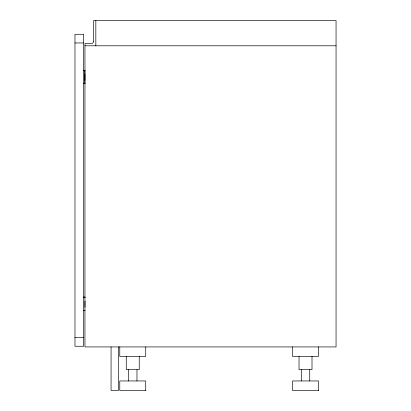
<?xml version="1.0" encoding="UTF-8"?>
<svg xmlns="http://www.w3.org/2000/svg" width="411" height="411" viewBox="0 0 411 411"><rect width="100%" height="100%" fill="white"/><g stroke="black" fill="none" stroke-linecap="round" stroke-linejoin="round"><path stroke-width="0.62" d="M83.649 42.898L83.623 34.283L74.972 34.283L74.972 346.252L83.623 346.252L83.649 337.662M74.951 42.96L83.649 42.96L83.649 337.575L74.951 337.575M84.954 45.791L336.054 45.791M83.633 70.481L84.923 70.481M83.546 70.543L84.836 70.543L84.836 83.597M83.546 70.594L84.836 70.594M83.633 70.702L84.923 70.702M83.546 70.764L84.836 70.764M84.887 74.088L84.887 80.058M83.633 83.315L84.923 83.315M83.546 83.376L84.836 83.376M83.633 83.49L84.923 83.49M83.546 83.551L84.923 83.536M83.633 297.138L84.923 297.138M83.633 297.184L84.923 297.184M83.633 297.358L84.923 297.358M84.974 301.171L84.974 307.14M83.633 310.634L84.923 310.634M83.633 310.685L84.923 310.685M145.879 390.45L119.771 390.45L119.771 380.956L145.73 380.956L145.73 390.45M318.648 390.45L292.534 390.45L292.534 380.956L318.499 380.956L318.499 390.45M318.499 346.93L318.499 356.424L292.534 356.424L292.534 346.93M312.006 356.424L312.006 369.648L299.028 369.648L299.028 356.424M309.735 369.648L309.735 380.956M301.299 369.648L301.299 380.956M145.73 346.93L145.73 356.424L119.771 356.424L119.771 346.93M139.242 356.424L139.242 369.648L126.259 369.648L126.259 356.424M136.971 369.648L136.971 380.956M128.535 369.648L128.535 380.956M118.466 346.93L118.466 390.45L111.068 390.45L111.068 346.93M95.835 20.55L95.835 45.791M93.662 41.439C93.081 45.426 87.404 42.95 84.954 43.612L84.954 346.93L336.054 346.93L336.054 20.55L93.662 20.55L93.662 41.439M84.923 297.631L83.633 297.631L84.923 297.677"/></g></svg>
